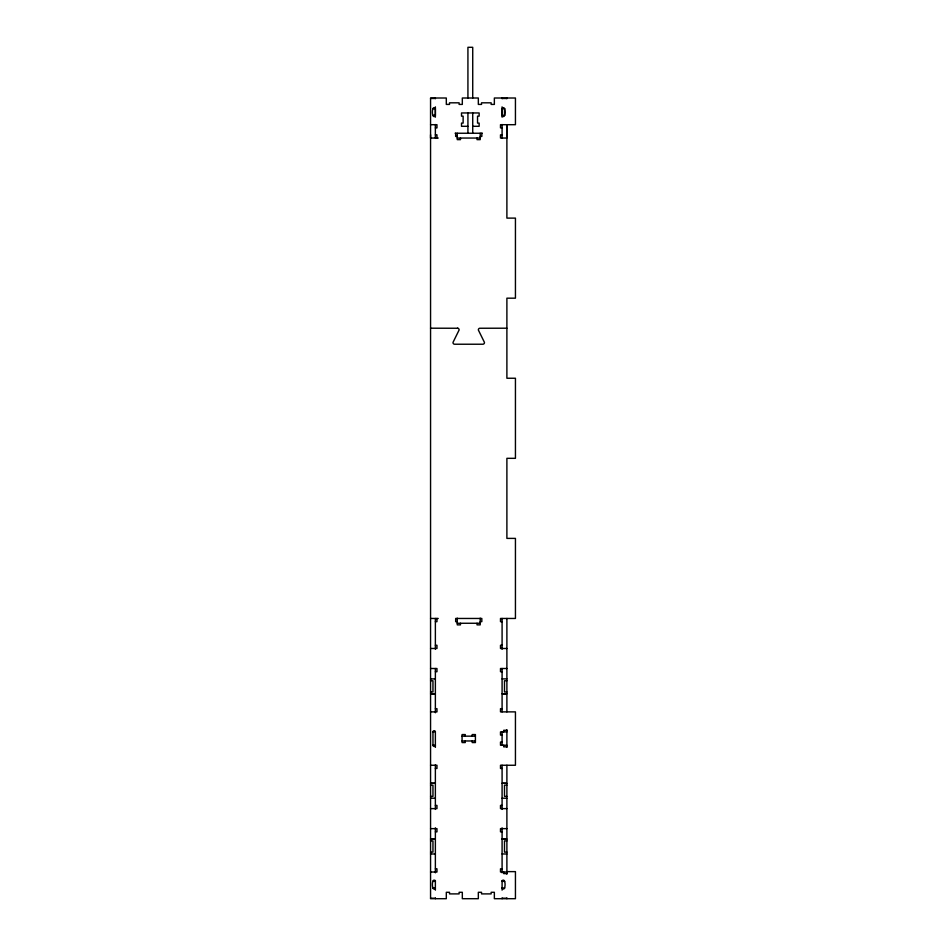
<?xml version="1.0" encoding="UTF-8"?>
<svg xmlns="http://www.w3.org/2000/svg" width="946" height="946" viewBox="0 0 946 946"><rect width="100%" height="100%" fill="white"/><g stroke="black" fill="none" stroke-linecap="round" stroke-linejoin="round"><path stroke-width="1.42" d="M430.56 134.71L430.56 138.045L438.246 138.045M435.373 108.494C432.275 104.687 431.778 113.993 432.961 115.353A1.206 1.206 0 0 0 434.167 116.559A1.206 1.206 0 0 0 435.373 115.353L435.373 108.684L432.7 108.684M502.09 113.686L502.09 115.353A1.206 1.206 0 0 0 503.296 116.559A1.206 1.206 0 0 0 504.49 115.353L504.49 108.684M502.09 108.494C505.188 104.687 505.684 113.993 504.49 115.353M435.373 888.223C432.275 892.019 431.778 882.713 432.961 881.353A1.206 1.206 0 0 1 434.167 880.147A1.206 1.206 0 0 1 435.373 881.353L432.7 881.353M430.56 98.467L435.373 98.467M502.09 98.467L506.89 98.467M504.762 108.684L502.09 108.684L502.09 115.353L504.762 115.353M432.7 115.353L435.373 115.353M430.56 124.695L436.969 124.695L436.969 127.899L435.373 127.899M467.927 126.303L461.518 126.303L461.518 123.098L463.126 123.098L463.126 116.157L461.518 116.157L461.518 112.952L479.137 112.952L479.137 116.157L477.541 116.157L477.541 123.098L479.137 123.098L479.137 126.303L472.728 126.303M502.09 127.899L500.493 127.899L500.493 124.695L515.44 124.695L515.44 98.006L494.356 98.006L494.356 104.415L491.151 104.415L491.151 102.818L481.538 102.818L481.538 104.415L478.333 104.415L478.333 98.006L462.322 98.006L462.322 104.415L459.117 104.415L459.117 102.818L449.516 102.818L449.516 104.415L446.311 104.415L446.311 98.006L430.56 98.006L430.56 898.7L446.311 898.7L446.311 892.291L449.516 892.291L449.516 893.899L459.117 893.899L459.117 892.291L462.322 892.291L462.322 898.7L478.333 898.7L478.333 892.291L481.538 892.291L481.538 893.899L491.151 893.899L491.151 892.291L494.356 892.291L494.356 898.7L515.44 898.7L515.44 871.621L506.89 871.621M455.121 133.244L482.342 133.244M435.373 134.84L436.969 134.84L436.969 138.045M502.09 134.84L500.493 134.84L500.493 138.045L506.89 138.045L506.89 124.695L506.89 218.112L515.44 218.112L515.44 298.179L506.89 298.179L506.89 378.246L515.44 378.246L515.44 458.325L506.89 458.325L506.89 538.392L515.44 538.392L515.44 618.459L500.493 618.459L500.493 621.664L502.09 621.664M457.261 136.449L455.665 136.449L455.665 133.244M480.213 136.449L481.821 136.449L481.821 133.244M457.249 138.045L480.201 138.045M430.56 328.203L457.84 328.25M506.89 328.203L479.622 328.25A1.596 1.596 0 0 0 478.38 330.071L484.435 342.357A1.596 1.596 0 0 1 482.85 344.226L454.612 344.226A1.596 1.596 0 0 1 453.028 342.357L459.082 330.071A1.596 1.596 0 0 0 457.497 328.203M430.56 618.459L438.246 618.459M435.373 621.664L436.969 621.664L436.969 618.459M457.261 621.664L455.665 621.664L455.665 618.459L481.821 618.459L481.821 621.664L480.213 621.664M457.249 623.26L480.201 623.26M435.373 645.278L436.969 645.278L436.969 648.483L430.56 648.483M502.09 645.278L500.493 645.278L500.493 648.483L506.89 648.483M430.56 668.503L436.969 668.503L436.969 671.707L435.373 671.707M506.89 668.503L500.493 668.503L500.493 671.707L502.09 671.707M430.56 678.932L435.373 678.873M502.09 678.932L506.89 678.873M430.56 680.765L432.961 680.765L432.961 691.975L430.56 691.975M506.89 680.765L504.49 680.765L504.49 691.975L506.89 691.975M435.373 693.808L430.56 693.808L434.569 693.867M506.89 693.808L502.09 693.808L506.098 693.867M435.373 708.672L436.969 708.672L436.969 711.877L430.56 711.877M502.09 708.672L500.493 708.672L500.493 711.877L515.44 711.877L515.44 765.255L500.493 765.255L500.493 768.459L502.09 768.459M506.89 730.288L503.698 730.288L503.698 731.885M432.961 745.235L435.373 745.235A1.206 1.206 0 0 1 434.167 746.441A1.206 1.206 0 0 1 432.961 745.235L432.961 731.885L435.373 731.885L435.373 747.375M506.89 731.885L500.493 731.885L500.493 735.089L502.09 735.089M462.062 736.165L475.4 736.165M462.062 740.966L475.4 740.966M502.09 742.031L500.493 742.031L500.493 745.235L506.89 745.235M506.89 746.832L503.698 746.832L503.698 745.235M430.56 765.255L436.969 765.255L436.969 768.459L435.373 768.459M434.569 783.253L430.56 783.253L435.373 783.323M506.098 783.253L502.09 783.253L506.89 783.323M430.56 785.145L432.961 785.145L432.961 796.355L430.56 796.355M506.89 785.145L504.49 785.145L504.49 796.355L506.89 796.355M430.56 798.188L435.373 798.258M502.09 798.188L506.89 798.258M435.373 805.424L436.969 805.424L436.969 808.617L430.56 808.617M502.09 805.424L500.493 805.424L500.493 808.617L506.89 808.617M430.56 828.637L436.969 828.637L436.969 831.841L435.373 831.841M506.89 828.637L500.493 828.637L500.493 831.841L502.09 831.841M430.56 839.007L434.569 839.007M502.09 839.007L506.098 839.007M430.56 839.078L435.373 839.078M502.09 839.078L506.89 839.078M430.56 840.899L432.961 840.899L432.961 852.11L430.56 852.11M506.89 840.899L504.49 840.899L504.49 852.11L506.89 852.11M430.56 853.942L435.373 854.013M502.09 853.942L506.89 854.013M435.373 868.806L436.969 868.806L436.969 872.011L430.56 872.011M502.09 868.806L500.493 868.806L500.493 872.011L506.89 872.011M506.89 873.607L503.698 873.607L503.698 872.011M504.762 881.353L502.09 881.353A1.206 1.206 0 0 1 503.296 880.147A1.206 1.206 0 0 1 504.49 881.353C505.684 882.713 505.188 892.019 502.09 888.223M432.7 888.022L435.373 888.022M502.09 888.022L504.762 888.022M430.56 898.239L435.373 898.239M502.09 898.239L506.89 898.239M506.89 98.006L506.89 98.656M506.89 618.459L506.89 711.877M506.89 729.756L506.89 747.375M506.89 765.255L506.89 874.151M506.89 898.05L506.89 898.7M502.09 98.006L502.09 98.656M502.09 106.851L502.09 117.162M502.09 124.529L502.09 138.045M502.09 618.459L502.09 649.287M502.09 668.503L502.09 711.877M502.09 731.885L502.09 745.235M502.09 765.255L502.09 809.421M502.09 827.845L502.09 872.815M502.09 880.549L502.09 890.162M502.09 898.05L502.09 898.7M480.201 133.244L480.213 139.641L477.021 139.641L477.021 138.045M480.201 618.14L480.213 624.868L477.021 624.868L477.021 623.26M472.728 98.006L472.728 47.3L467.927 47.3L467.927 98.006M472.728 112.952L472.728 133.244M472.208 736.165L472.208 734.557L475.412 734.557L475.412 742.563L472.208 742.563L472.208 740.966M467.927 112.952L467.927 133.244M465.266 736.165L465.266 734.557L462.074 734.557L462.074 742.563L465.266 742.563L465.266 740.966M460.466 138.045L460.466 139.641L457.261 139.641L457.249 133.244M460.466 623.26L460.466 624.868L457.261 624.868L457.249 618.14M435.373 98.006L435.373 98.656M435.373 106.851L435.373 117.162M435.373 124.529L435.373 138.045M435.373 618.459L435.373 649.287M435.373 668.503L435.373 712.752M435.373 764.817L435.373 809.421M435.373 827.845L435.373 872.815M435.373 880.549L435.373 890.162M435.373 898.05L435.373 898.7M432.961 731.885A1.206 1.206 0 0 1 434.167 730.69A1.206 1.206 0 0 1 435.373 731.885"/></g></svg>
